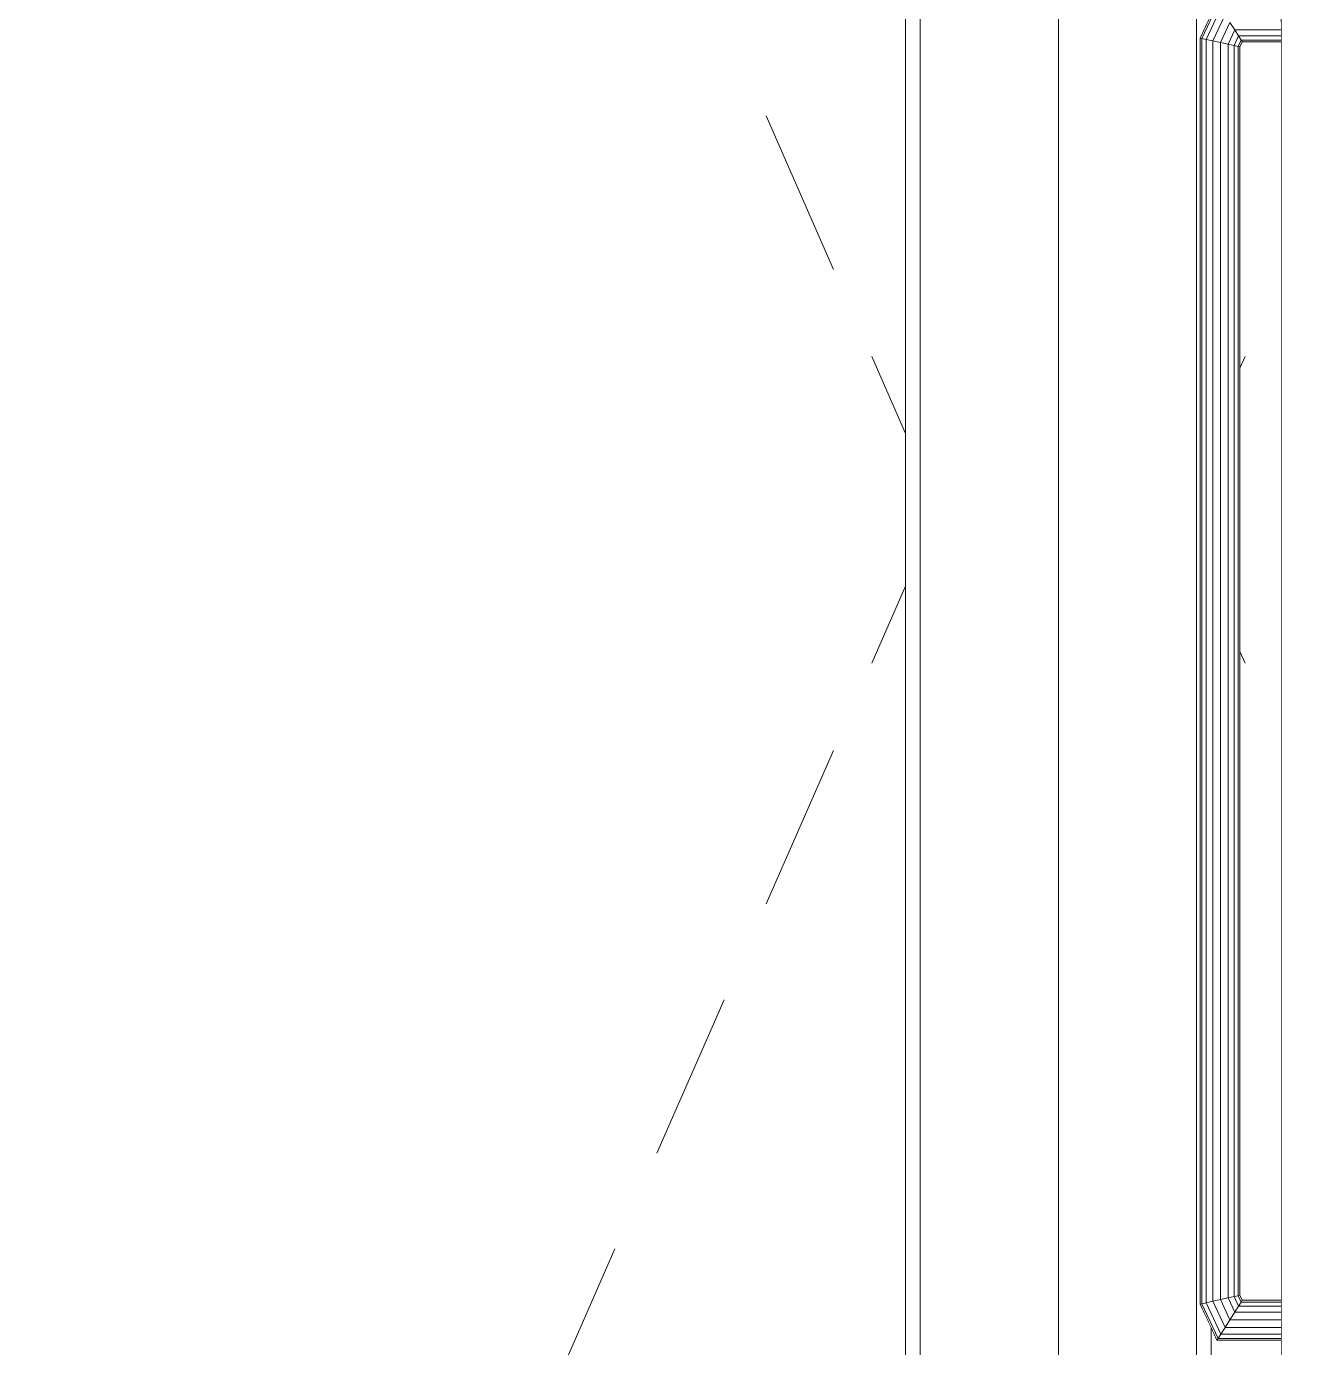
# Model space of a CAD drawing. Header units: millimetres. Extents: x -48147 to 1417267, y -496296 to 18123.
# Drawn here: x 1404267 to 1404881, y -478426 to -477795 of the extents above; entities that cross this region are included whole.
import ezdxf

# ---------------------------------------------------------------- set-up
doc = ezdxf.new("R2010")
doc.units = ezdxf.units.MM
doc.header["$MEASUREMENT"] = 0
doc.linetypes.add('Wipeout_Contour', pattern=[1000, 0, -1000])
doc.layers.add('New_A-25-M_Wall_Int', color=7, linetype='Continuous')
doc.layers.add('New_ArchiCAD Doors', color=7, linetype='Continuous')
doc.layers.add('New_A-25-M_Wall_Int_Pen_No__87', color=8, linetype='Continuous', lineweight=20)
doc.layers.add('New_ArchiCAD Doors_Pen_No__93', color=8, linetype='Continuous', lineweight=13)
doc.layers.add('New_ArchiCAD Doors_Pen_No__63', color=7, linetype='Continuous', lineweight=20, true_color=0x606060)

# ---------------------------------------------------------------- blocks, each defined once
blk = doc.blocks.new('Section Elem_41_2', base_point=(1376122.47, -491272.82))
at = {"color": 254, "linetype": 'Wipeout_Contour', "lineweight": 0, "ltscale": 5935652.947069682}
blk.add_wipeout([(1404866.31, -476547.82), (1404866.31, -479122.82), (1404881.31, -479122.82), (1404881.31, -476547.82)], dxfattribs=at).dxf.layer = 'New_A-25-M_Wall_Int'
at = {"layer": 'New_A-25-M_Wall_Int_Pen_No__87', "linetype": 'Continuous'}
blk.add_line((1404866.31, -476547.82), (1404866.31, -479122.82), dxfattribs=at)
blk = doc.blocks.new('Section Elem_53_2', base_point=(1376122.47, -491272.82))
at = {"color": 254, "linetype": 'Wipeout_Contour', "lineweight": 0, "ltscale": 8901171.060713317}
blk.add_wipeout([(1403735.21, -478422.82), (1403735.21, -479122.82), (1404866.31, -479122.82), (1404866.31, -479047.82), (1403749.96, -479047.82), (1403749.96, -478422.82)], dxfattribs=at).dxf.layer = 'New_A-25-M_Wall_Int'
blk = doc.blocks.new('Section Elem_54_2', base_point=(1376122.47, -491272.82))
at = {"color": 254, "linetype": 'Wipeout_Contour', "lineweight": 0, "ltscale": 5935326.758232882}
blk.add_wipeout([(1404693.96, -479047.82), (1404759.96, -479047.82), (1404759.96, -476947.82), (1404693.96, -477013.82)], dxfattribs=at).dxf.layer = 'New_ArchiCAD Doors'
at = {"color": 254, "linetype": 'Wipeout_Contour', "lineweight": 0, "ltscale": 5935214.253950877}
blk.add_wipeout([(1404686.96, -479047.82), (1404693.96, -479047.82), (1404693.96, -477020.82), (1404686.96, -477020.82)], dxfattribs=at).dxf.layer = 'New_ArchiCAD Doors'
at = {"layer": 'New_ArchiCAD Doors_Pen_No__63', "linetype": 'Continuous'}
blk.add_line((1404693.96, -479047.82), (1404693.96, -477013.82), dxfattribs=at)
at = {"color": 254, "linetype": 'Wipeout_Contour', "lineweight": 0, "ltscale": 5934383.080311058}
blk.add_wipeout([(1404686.96, -477020.82), (1404254.96, -477020.82), (1404254.96, -479047.82), (1404686.96, -479047.82)], dxfattribs=at).dxf.layer = 'New_ArchiCAD Doors'
at = {"layer": 'New_ArchiCAD Doors_Pen_No__63', "linetype": 'Continuous'}
for p, q in [((1404686.96, -479047.82), (1404686.96, -477020.82)), ((1404620.45, -477838.2), (1404652.58, -477911.46)), ((1404670.83, -477953.06), (1404686.96, -477989.84)), ((1404670.83, -478099.59), (1404686.96, -478062.8)), ((1404620.45, -478214.45), (1404652.58, -478141.18)), ((1404568.24, -478333.5), (1404600.37, -478260.24)), ((1404516.02, -478452.55), (1404548.16, -478379.29))]:
    blk.add_line(p, q, dxfattribs=at)
blk = doc.blocks.new('Section Elem_55_2', base_point=(1376122.47, -491272.82))
at = {"color": 254, "linetype": 'Wipeout_Contour', "lineweight": 0, "ltscale": 5935576.683825394}
blk.add_wipeout([(1404825.96, -479047.82), (1404825.96, -477013.82), (1404759.96, -476947.82), (1404759.96, -479047.82)], dxfattribs=at).dxf.layer = 'New_ArchiCAD Doors'
at = {"color": 254, "linetype": 'Wipeout_Contour', "lineweight": 0, "ltscale": 8903880.391404737}
blk.add_wipeout([(1404846.64, -477805.22), (1404846.64, -478401.42), (1404847.76, -478403.82), (1404866.31, -478403.82), (1404866.31, -477802.82), (1404847.76, -477802.82)], dxfattribs=at).dxf.layer = 'New_ArchiCAD Doors'
at = {"layer": 'New_ArchiCAD Doors_Pen_No__63', "linetype": 'Continuous'}
for p, q in [((1404759.96, -476947.82), (1404759.96, -479047.82)), ((1404849.09, -477953.06), (1404846.64, -477958.64)), ((1404849.09, -478099.59), (1404846.64, -478094.01))]:
    blk.add_line(p, q, dxfattribs=at)
at = {"color": 254, "linetype": 'Wipeout_Contour', "lineweight": 0, "ltscale": 11871571.79379456}
blk.add_wipeout([(1404825.96, -477020.82), (1404825.96, -479047.82), (1404832.96, -479047.82), (1404832.96, -478417.03), (1404827.64, -478405.64), (1404827.64, -477801.01), (1404832.96, -477789.61), (1404832.96, -477020.82)], dxfattribs=at).dxf.layer = 'New_ArchiCAD Doors'
at = {"layer": 'New_ArchiCAD Doors_Pen_No__63', "linetype": 'Continuous'}
blk.add_line((1404825.96, -479047.82), (1404825.96, -477013.82), dxfattribs=at)
at = {"color": 254, "linetype": 'Wipeout_Contour', "lineweight": 0, "ltscale": 7420784.030868491}
blk.add_wipeout([(1404832.96, -479047.82), (1404866.31, -479047.82), (1404866.31, -478422.82), (1404835.66, -478422.82), (1404832.96, -478417.03)], dxfattribs=at).dxf.layer = 'New_ArchiCAD Doors'
at = {"layer": 'New_ArchiCAD Doors_Pen_No__63', "linetype": 'Continuous'}
blk.add_line((1404832.96, -479047.82), (1404832.96, -478417.03), dxfattribs=at)
blk = doc.blocks.new('Section Elem_140_2', base_point=(1376122.47, -491272.82))
at = {"color": 254, "linetype": 'Wipeout_Contour', "lineweight": 0, "ltscale": 5936320.173420335}
blk.add_wipeout([(1404847.21, -478404.68), (1404845.95, -478406.67), (1404866.31, -478406.67), (1404866.31, -478404.68)], dxfattribs=at).dxf.layer = 'New_ArchiCAD Doors'
at = {"color": 254, "linetype": 'Wipeout_Contour', "lineweight": 0, "ltscale": 5936321.612704143}
blk.add_wipeout([(1404836.16, -478422.03), (1404835.66, -478422.82), (1404866.31, -478422.82), (1404866.31, -478422.03)], dxfattribs=at).dxf.layer = 'New_ArchiCAD Doors'
at = {"color": 254, "linetype": 'Wipeout_Contour', "lineweight": 0, "ltscale": 5936321.223468303}
blk.add_wipeout([(1404839.5, -478416.8), (1404837.51, -478419.92), (1404866.31, -478419.92), (1404866.31, -478416.8)], dxfattribs=at).dxf.layer = 'New_ArchiCAD Doors'
at = {"color": 254, "linetype": 'Wipeout_Contour', "lineweight": 0, "ltscale": 5936321.464702142}
blk.add_wipeout([(1404837.51, -478419.92), (1404836.16, -478422.03), (1404866.31, -478422.03), (1404866.31, -478419.92)], dxfattribs=at).dxf.layer = 'New_ArchiCAD Doors'
at = {"color": 254, "linetype": 'Wipeout_Contour', "lineweight": 0, "ltscale": 5936241.543008719}
blk.add_wipeout([(1404836.16, -478422.03), (1404837.51, -478419.92), (1404830.55, -478404.99), (1404828.43, -478405.46)], dxfattribs=at).dxf.layer = 'New_ArchiCAD Doors'
at = {"color": 254, "linetype": 'Wipeout_Contour', "lineweight": 0, "ltscale": 5936238.25184176}
blk.add_wipeout([(1404835.66, -478422.82), (1404836.16, -478422.03), (1404828.43, -478405.46), (1404827.64, -478405.64)], dxfattribs=at).dxf.layer = 'New_ArchiCAD Doors'
at = {"color": 254, "linetype": 'Wipeout_Contour', "lineweight": 0, "ltscale": 5936320.924740905}
blk.add_wipeout([(1404841.82, -478413.15), (1404839.5, -478416.8), (1404866.31, -478416.8), (1404866.31, -478413.15)], dxfattribs=at).dxf.layer = 'New_ArchiCAD Doors'
at = {"color": 254, "linetype": 'Wipeout_Contour', "lineweight": 0, "ltscale": 5936247.535815771}
blk.add_wipeout([(1404837.51, -478419.92), (1404839.5, -478416.8), (1404833.67, -478404.3), (1404830.55, -478404.99)], dxfattribs=at).dxf.layer = 'New_ArchiCAD Doors'
at = {"layer": 'New_ArchiCAD Doors_Pen_No__93', "linetype": 'Continuous'}
for p, q in [((1404836.16, -478422.03), (1404835.66, -478422.82)), ((1404835.66, -478422.82), (1404866.31, -478422.82)), ((1404836.16, -478422.03), (1404866.31, -478422.03))]:
    blk.add_line(p, q, dxfattribs=at)
at = {"color": 254, "linetype": 'Wipeout_Contour', "lineweight": 0, "ltscale": 5936255.30570182}
blk.add_wipeout([(1404839.5, -478416.8), (1404841.82, -478413.15), (1404837.32, -478403.49), (1404833.67, -478404.3)], dxfattribs=at).dxf.layer = 'New_ArchiCAD Doors'
at = {"layer": 'New_ArchiCAD Doors_Pen_No__93', "linetype": 'Continuous'}
for p, q in [((1404839.5, -478416.8), (1404837.51, -478419.92)), ((1404839.5, -478416.8), (1404866.31, -478416.8)), ((1404837.51, -478419.92), (1404836.16, -478422.03)), ((1404837.51, -478419.92), (1404866.31, -478419.92))]:
    blk.add_line(p, q, dxfattribs=at)
at = {"color": 254, "linetype": 'Wipeout_Contour', "lineweight": 0, "ltscale": 5935828.526699448}
blk.add_wipeout([(1404830.55, -478404.99), (1404830.55, -477801.65), (1404828.43, -477801.18), (1404828.43, -478405.46)], dxfattribs=at).dxf.layer = 'New_ArchiCAD Doors'
at = {"color": 254, "linetype": 'Wipeout_Contour', "lineweight": 0, "ltscale": 5936276.72188399}
blk.add_wipeout([(1404845.95, -478406.67), (1404847.21, -478404.68), (1404845.78, -478401.61), (1404843.8, -478402.05)], dxfattribs=at).dxf.layer = 'New_ArchiCAD Doors'
at = {"color": 254, "linetype": 'Wipeout_Contour', "lineweight": 0, "ltscale": 5935823.024404056}
blk.add_wipeout([(1404827.64, -478405.64), (1404828.43, -478405.46), (1404828.43, -477801.18), (1404827.64, -477801.01)], dxfattribs=at).dxf.layer = 'New_ArchiCAD Doors'
at = {"color": 254, "linetype": 'Wipeout_Contour', "lineweight": 0, "ltscale": 5936263.661399035}
blk.add_wipeout([(1404841.82, -478413.15), (1404844.13, -478409.53), (1404840.94, -478402.69), (1404837.32, -478403.49)], dxfattribs=at).dxf.layer = 'New_ArchiCAD Doors'
at = {"color": 254, "linetype": 'Wipeout_Contour', "lineweight": 0, "ltscale": 5935851.252404897}
blk.add_wipeout([(1404833.67, -478404.3), (1404837.32, -478403.49), (1404837.32, -477803.15), (1404833.67, -477802.34)], dxfattribs=at).dxf.layer = 'New_ArchiCAD Doors'
at = {"color": 254, "linetype": 'Wipeout_Contour', "lineweight": 0, "ltscale": 5936320.086542557}
blk.add_wipeout([(1404847.76, -478403.82), (1404847.21, -478404.68), (1404866.31, -478404.68), (1404866.31, -478403.82)], dxfattribs=at).dxf.layer = 'New_ArchiCAD Doors'
at = {"color": 254, "linetype": 'Wipeout_Contour', "lineweight": 0, "ltscale": 5936320.614832971}
blk.add_wipeout([(1404844.13, -478409.53), (1404841.82, -478413.15), (1404866.31, -478413.15), (1404866.31, -478409.53)], dxfattribs=at).dxf.layer = 'New_ArchiCAD Doors'
at = {"layer": 'New_ArchiCAD Doors_Pen_No__93', "linetype": 'Continuous'}
for q in [(1404839.5, -478416.8), (1404866.31, -478413.15)]:
    blk.add_line((1404841.82, -478413.15), q, dxfattribs=at)
at = {"color": 254, "linetype": 'Wipeout_Contour', "lineweight": 0, "ltscale": 5935838.439054195}
blk.add_wipeout([(1404830.55, -477801.65), (1404830.55, -478404.99), (1404833.67, -478404.3), (1404833.67, -477802.34)], dxfattribs=at).dxf.layer = 'New_ArchiCAD Doors'
at = {"color": 254, "linetype": 'Wipeout_Contour', "lineweight": 0, "ltscale": 5936280.089280038}
blk.add_wipeout([(1404847.76, -478403.82), (1404846.64, -478401.42), (1404845.78, -478401.61), (1404847.21, -478404.68)], dxfattribs=at).dxf.layer = 'New_ArchiCAD Doors'
at = {"layer": 'New_ArchiCAD Doors_Pen_No__93', "linetype": 'Continuous'}
for p, q in [((1404828.43, -478405.46), (1404827.64, -478405.64)), ((1404830.55, -478404.99), (1404828.43, -478405.46)), ((1404833.67, -478404.3), (1404830.55, -478404.99))]:
    blk.add_line(p, q, dxfattribs=at)
at = {"color": 254, "linetype": 'Wipeout_Contour', "lineweight": 0, "ltscale": 5935891.83628993}
blk.add_wipeout([(1404845.78, -478401.61), (1404846.64, -478401.42), (1404846.64, -477805.22), (1404845.78, -477805.03)], dxfattribs=at).dxf.layer = 'New_ArchiCAD Doors'
at = {"color": 254, "linetype": 'Wipeout_Contour', "lineweight": 0, "ltscale": 5936320.356136671}
blk.add_wipeout([(1404845.95, -478406.67), (1404844.13, -478409.53), (1404866.31, -478409.53), (1404866.31, -478406.67)], dxfattribs=at).dxf.layer = 'New_ArchiCAD Doors'
at = {"color": 254, "linetype": 'Wipeout_Contour', "lineweight": 0, "ltscale": 5935886.45546364}
blk.add_wipeout([(1404843.8, -478402.05), (1404845.78, -478401.61), (1404845.78, -477805.03), (1404843.8, -477804.59)], dxfattribs=at).dxf.layer = 'New_ArchiCAD Doors'
at = {"color": 254, "linetype": 'Wipeout_Contour', "lineweight": 0, "ltscale": 5935508.115890534}
blk.add_wipeout([(1404847.76, -477802.82), (1404847.21, -477801.96), (1404845.78, -477805.03), (1404846.64, -477805.22)], dxfattribs=at).dxf.layer = 'New_ArchiCAD Doors'
at = {"color": 254, "linetype": 'Wipeout_Contour', "lineweight": 0, "ltscale": 5936271.130888833}
blk.add_wipeout([(1404844.13, -478409.53), (1404845.95, -478406.67), (1404843.8, -478402.05), (1404840.94, -478402.69)], dxfattribs=at).dxf.layer = 'New_ArchiCAD Doors'
at = {"layer": 'New_ArchiCAD Doors_Pen_No__93', "linetype": 'Continuous'}
for p, q in [((1404845.95, -478406.67), (1404844.13, -478409.53)), ((1404845.95, -478406.67), (1404866.31, -478406.67)), ((1404847.76, -478403.82), (1404847.21, -478404.68)), ((1404847.21, -478404.68), (1404866.31, -478404.68)), ((1404847.76, -478403.82), (1404866.31, -478403.82)), ((1404844.13, -478409.53), (1404841.82, -478413.15)), ((1404844.13, -478409.53), (1404866.31, -478409.53))]:
    blk.add_line(p, q, dxfattribs=at)
at = {"color": 254, "linetype": 'Wipeout_Contour', "lineweight": 0, "ltscale": 5935544.46111452}
blk.add_wipeout([(1404847.21, -477801.96), (1404847.76, -477802.82), (1404866.31, -477802.82), (1404866.31, -477801.96)], dxfattribs=at).dxf.layer = 'New_ArchiCAD Doors'
at = {"color": 254, "linetype": 'Wipeout_Contour', "lineweight": 0, "ltscale": 5935540.885162815}
blk.add_wipeout([(1404845.95, -477799.98), (1404847.21, -477801.96), (1404866.31, -477801.96), (1404866.31, -477799.98)], dxfattribs=at).dxf.layer = 'New_ArchiCAD Doors'
at = {"color": 254, "linetype": 'Wipeout_Contour', "lineweight": 0, "ltscale": 5935877.288033137}
blk.add_wipeout([(1404840.94, -478402.69), (1404843.8, -478402.05), (1404843.8, -477804.59), (1404840.94, -477803.96)], dxfattribs=at).dxf.layer = 'New_ArchiCAD Doors'
at = {"layer": 'New_ArchiCAD Doors_Pen_No__93', "linetype": 'Continuous'}
for p, q in [((1404846.64, -478401.42), (1404845.78, -478401.61)), ((1404845.78, -478401.61), (1404847.21, -478404.68)), ((1404847.21, -478404.68), (1404845.95, -478406.67)), ((1404846.64, -478401.42), (1404847.76, -478403.82))]:
    blk.add_line(p, q, dxfattribs=at)
at = {"color": 254, "linetype": 'Wipeout_Contour', "lineweight": 0, "ltscale": 5935502.575031139}
blk.add_wipeout([(1404845.78, -477805.03), (1404847.21, -477801.96), (1404845.95, -477799.98), (1404843.8, -477804.59)], dxfattribs=at).dxf.layer = 'New_ArchiCAD Doors'
at = {"color": 254, "linetype": 'Wipeout_Contour', "lineweight": 0, "ltscale": 5935865.016036941}
blk.add_wipeout([(1404837.32, -478403.49), (1404840.94, -478402.69), (1404840.94, -477803.96), (1404837.32, -477803.15)], dxfattribs=at).dxf.layer = 'New_ArchiCAD Doors'
at = {"layer": 'New_ArchiCAD Doors_Pen_No__93', "linetype": 'Continuous'}
for p, q in [((1404827.64, -478405.64), (1404835.66, -478422.82)), ((1404828.43, -478405.46), (1404836.16, -478422.03)), ((1404830.55, -478404.99), (1404837.51, -478419.92)), ((1404837.32, -478403.49), (1404833.67, -478404.3)), ((1404833.67, -478404.3), (1404839.5, -478416.8)), ((1404840.94, -478402.69), (1404837.32, -478403.49)), ((1404837.32, -478403.49), (1404841.82, -478413.15)), ((1404843.8, -478402.05), (1404840.94, -478402.69)), ((1404840.94, -478402.69), (1404844.13, -478409.53)), ((1404845.78, -478401.61), (1404843.8, -478402.05)), ((1404843.8, -478402.05), (1404845.95, -478406.67))]:
    blk.add_line(p, q, dxfattribs=at)
at = {"color": 254, "linetype": 'Wipeout_Contour', "lineweight": 0, "ltscale": 5935493.166557013}
blk.add_wipeout([(1404840.94, -477803.96), (1404843.8, -477804.59), (1404845.95, -477799.98), (1404844.13, -477797.12)], dxfattribs=at).dxf.layer = 'New_ArchiCAD Doors'
at = {"color": 254, "linetype": 'Wipeout_Contour', "lineweight": 0, "ltscale": 5935480.574832473}
blk.add_wipeout([(1404837.32, -477803.15), (1404840.94, -477803.96), (1404844.13, -477797.12), (1404841.82, -477793.5)], dxfattribs=at).dxf.layer = 'New_ArchiCAD Doors'
at = {"layer": 'New_ArchiCAD Doors_Pen_No__93', "linetype": 'Continuous'}
for p, q in [((1404845.78, -478401.61), (1404845.78, -477805.03)), ((1404846.64, -477805.22), (1404845.78, -477805.03)), ((1404846.64, -478401.42), (1404846.64, -477805.22))]:
    blk.add_line(p, q, dxfattribs=at)
at = {"color": 254, "linetype": 'Wipeout_Contour', "lineweight": 0, "ltscale": 5935466.458724819}
blk.add_wipeout([(1404833.67, -477802.34), (1404837.32, -477803.15), (1404841.82, -477793.5), (1404839.5, -477789.85)], dxfattribs=at).dxf.layer = 'New_ArchiCAD Doors'
at = {"layer": 'New_ArchiCAD Doors_Pen_No__93', "linetype": 'Continuous'}
for p in [(1404843.8, -478402.05), (1404845.78, -477805.03)]:
    blk.add_line(p, (1404843.8, -477804.59), dxfattribs=at)
at = {"color": 254, "linetype": 'Wipeout_Contour', "lineweight": 0, "ltscale": 5935453.322430482}
blk.add_wipeout([(1404830.55, -477801.65), (1404833.67, -477802.34), (1404839.5, -477789.85), (1404837.51, -477786.73)], dxfattribs=at).dxf.layer = 'New_ArchiCAD Doors'
at = {"color": 254, "linetype": 'Wipeout_Contour', "lineweight": 0, "ltscale": 5935534.827472081}
blk.add_wipeout([(1404844.13, -477797.12), (1404845.95, -477799.98), (1404866.31, -477799.98), (1404866.31, -477797.12)], dxfattribs=at).dxf.layer = 'New_ArchiCAD Doors'
at = {"layer": 'New_ArchiCAD Doors_Pen_No__93', "linetype": 'Continuous'}
for p, q in [((1404843.8, -477804.59), (1404840.94, -477803.96)), ((1404840.94, -477803.96), (1404840.94, -478402.69)), ((1404845.78, -477805.03), (1404847.21, -477801.96)), ((1404846.64, -477805.22), (1404847.76, -477802.82)), ((1404847.76, -477802.82), (1404847.21, -477801.96)), ((1404847.21, -477801.96), (1404866.31, -477801.96)), ((1404847.76, -477802.82), (1404866.31, -477802.82))]:
    blk.add_line(p, q, dxfattribs=at)
at = {"color": 254, "linetype": 'Wipeout_Contour', "lineweight": 0, "ltscale": 5935443.169146892}
blk.add_wipeout([(1404830.55, -477801.65), (1404837.51, -477786.73), (1404836.16, -477784.61), (1404828.43, -477801.18)], dxfattribs=at).dxf.layer = 'New_ArchiCAD Doors'
at = {"color": 254, "linetype": 'Wipeout_Contour', "lineweight": 0, "ltscale": 5935526.73228632}
blk.add_wipeout([(1404841.82, -477793.5), (1404844.13, -477797.12), (1404866.31, -477797.12), (1404866.31, -477793.5)], dxfattribs=at).dxf.layer = 'New_ArchiCAD Doors'
at = {"layer": 'New_ArchiCAD Doors_Pen_No__93', "linetype": 'Continuous'}
for p, q in [((1404844.13, -477797.12), (1404841.82, -477793.5)), ((1404840.94, -477803.96), (1404844.13, -477797.12)), ((1404843.8, -477804.59), (1404845.95, -477799.98)), ((1404845.95, -477799.98), (1404844.13, -477797.12)), ((1404844.13, -477797.12), (1404866.31, -477797.12)), ((1404847.21, -477801.96), (1404845.95, -477799.98)), ((1404845.95, -477799.98), (1404866.31, -477799.98))]:
    blk.add_line(p, q, dxfattribs=at)
at = {"color": 254, "linetype": 'Wipeout_Contour', "lineweight": 0, "ltscale": 5935437.550117293}
blk.add_wipeout([(1404827.64, -477801.01), (1404828.43, -477801.18), (1404836.16, -477784.61), (1404835.66, -477783.82)], dxfattribs=at).dxf.layer = 'New_ArchiCAD Doors'
at = {"layer": 'New_ArchiCAD Doors_Pen_No__93', "linetype": 'Continuous'}
for p, q in [((1404827.64, -477801.01), (1404835.66, -477783.82)), ((1404828.43, -477801.18), (1404836.16, -477784.61)), ((1404830.55, -477801.65), (1404837.51, -477786.73)), ((1404833.67, -477802.34), (1404839.5, -477789.85)), ((1404837.32, -477803.15), (1404841.82, -477793.5)), ((1404827.64, -478405.64), (1404827.64, -477801.01)), ((1404828.43, -477801.18), (1404827.64, -477801.01)), ((1404828.43, -478405.46), (1404828.43, -477801.18)), ((1404830.55, -477801.65), (1404828.43, -477801.18)), ((1404830.55, -478404.99), (1404830.55, -477801.65)), ((1404833.67, -477802.34), (1404830.55, -477801.65)), ((1404833.67, -478404.3), (1404833.67, -477802.34)), ((1404837.32, -477803.15), (1404833.67, -477802.34)), ((1404837.32, -477803.15), (1404837.32, -478403.49)), ((1404840.94, -477803.96), (1404837.32, -477803.15))]:
    blk.add_line(p, q, dxfattribs=at)

msp = doc.modelspace()

# ---------------------------------------------------------------- block references
at = {"layer": 'New_A-25-M_Wall_Int'}
msp.add_blockref('Section Elem_41_2', (1376122.47, -491272.82), dxfattribs=at)

# ---------------------------------------------------------------- next in the draw order: block references
msp.add_blockref('Section Elem_53_2', (1376122.47, -491272.82), dxfattribs=at)

# ---------------------------------------------------------------- next in the draw order: block references
at = {"layer": 'New_ArchiCAD Doors'}
msp.add_blockref('Section Elem_54_2', (1376122.47, -491272.82), dxfattribs=at)

# ---------------------------------------------------------------- next in the draw order: block references
msp.add_blockref('Section Elem_55_2', (1376122.47, -491272.82), dxfattribs=at)

# ---------------------------------------------------------------- next in the draw order: block references
msp.add_blockref('Section Elem_140_2', (1376122.47, -491272.82), dxfattribs=at)

doc.saveas('drawing.dxf')
